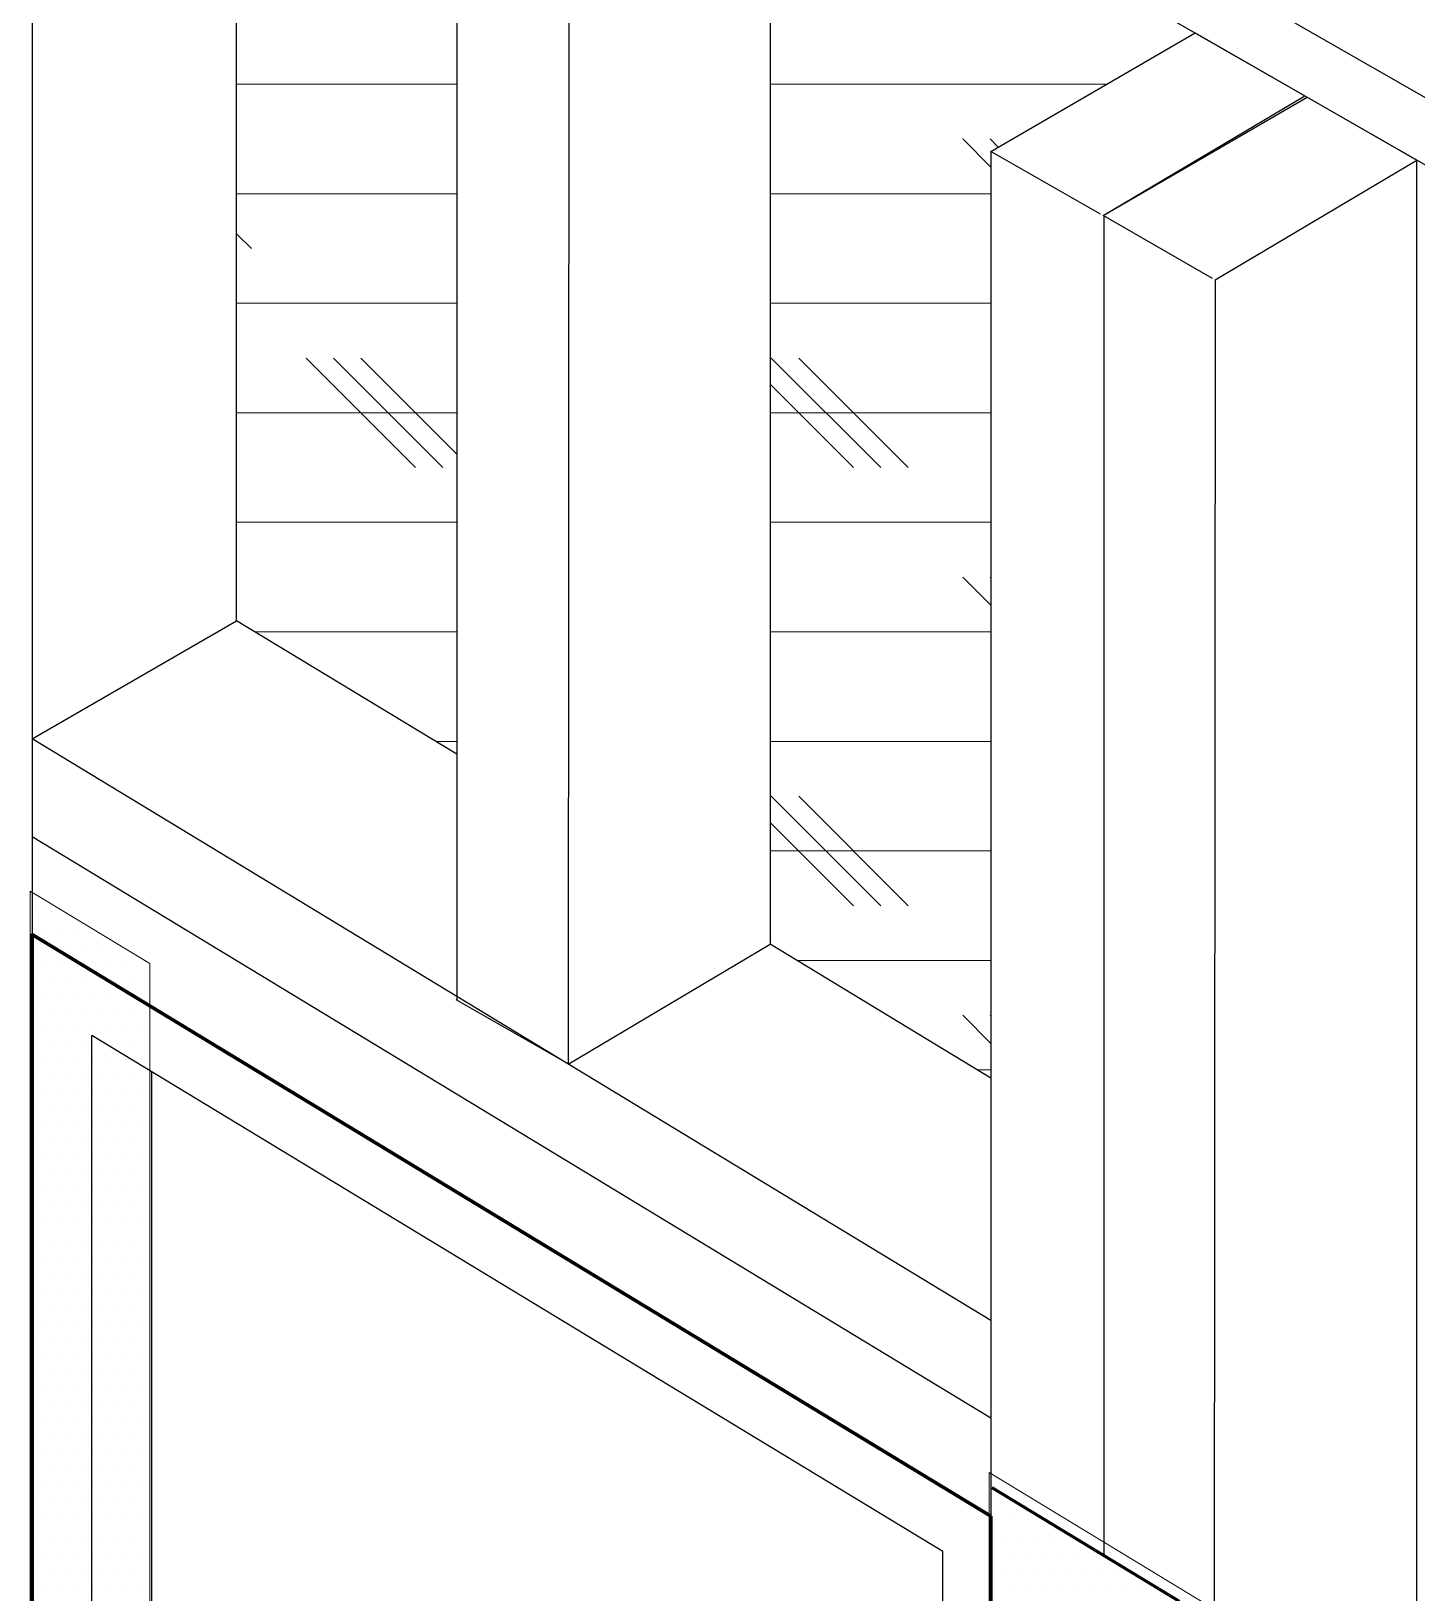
# Model space of a CAD drawing. Header units: inches. Extents: x -20.7 to 76.3, y -55.2 to 19.1.
# Drawn here: x 52.444 to 54.027, y -27.683 to -25.9 of the extents above; entities that cross this region are included whole.
import ezdxf

# ---------------------------------------------------------------- set-up
doc = ezdxf.new("R2010")
doc.units = ezdxf.units.IN
doc.header["$MEASUREMENT"] = 0
doc.linetypes.add('AI-Linetype-44', pattern=[0.375113, 0.250075, -0.125038])
doc.linetypes.add('AI-Linetype-48', pattern=[0.375113, 0.250075, -0.125038])
for name, color, linetype, lineweight in [('.ATI-HATCH', 7, 'Continuous', 0), ('G-ANNO-TTLB', 7, 'Continuous', 0), ('TYVEK', 7, 'Continuous', 0)]:
    doc.layers.add(name, color=color, linetype=linetype, lineweight=lineweight)

# ---------------------------------------------------------------- blocks, each defined once
blk = doc.blocks.new('Block_669')
at = {"layer": '.ATI-HATCH'}
for points in [[(52.9305, -26.7253), (52.9305, -26.7253), (52.9305, -25.687), (52.9305, -25.687), (52.9305, -25.687), (53.1638, -25.552), (53.1638, -25.552), (53.1638, -25.552), (52.6789, -25.2739), (52.6789, -25.2739), (52.6789, -25.2739), (52.6789, -26.5728), (52.6789, -26.5728), (52.6789, -26.5728), (52.9305, -26.7253), (52.9305, -26.7253)], [(53.2889, -25.6238), (53.2889, -25.6238), (53.2883, -26.9421), (53.2883, -26.9421), (53.2883, -26.9421), (53.5406, -27.095), (53.5406, -27.095), (53.5406, -27.095), (53.5406, -26.037), (53.5406, -26.037), (53.5406, -26.037), (53.7739, -25.9019), (53.7739, -25.9019), (53.7739, -25.9019), (53.2889, -25.6238), (53.2889, -25.6238)]]:
    blk.add_open_spline(points, degree=3, knots=[0, 0, 0, 0, 1, 1, 1, 2, 2, 2, 3, 3, 3, 4, 4, 4, 5, 5, 5, 5], dxfattribs=at)
at = {"layer": '.ATI-HATCH', "color": 8, "lineweight": 0, "true_color": 0x808080}
for points in [[(52.6789, -25.9604), (52.6789, -25.9604), (52.9305, -25.9604), (52.9305, -25.9604)], [(53.2888, -25.9604), (53.2888, -25.9604), (53.673, -25.9604), (53.673, -25.9604)], [(53.5406, -26.055), (53.5406, -26.055), (53.5085, -26.0229), (53.5085, -26.0229)], [(53.549, -26.0321), (53.549, -26.0321), (53.5398, -26.0229), (53.5398, -26.0229)], [(52.6789, -26.0854), (52.6789, -26.0854), (52.9305, -26.0854), (52.9305, -26.0854)], [(53.2887, -26.0854), (53.2887, -26.0854), (53.5406, -26.0854), (53.5406, -26.0854)], [(52.6958, -26.1479), (52.6958, -26.1479), (52.6789, -26.131), (52.6789, -26.131)], [(52.6789, -26.2105), (52.6789, -26.2105), (52.9305, -26.2105), (52.9305, -26.2105)], [(53.2887, -26.2105), (53.2887, -26.2105), (53.5406, -26.2105), (53.5406, -26.2105)], [(52.8833, -26.398), (52.8833, -26.398), (52.7583, -26.273), (52.7583, -26.273)], [(52.9146, -26.398), (52.9146, -26.398), (52.7896, -26.273), (52.7896, -26.273)], [(52.9305, -26.3827), (52.9305, -26.3827), (52.8208, -26.273), (52.8208, -26.273)], [(53.4147, -26.398), (53.4147, -26.398), (53.2897, -26.273), (53.2897, -26.273)], [(53.446, -26.398), (53.446, -26.398), (53.321, -26.273), (53.321, -26.273)], [(53.3835, -26.398), (53.3835, -26.398), (53.2886, -26.3031), (53.2886, -26.3031)], [(52.6789, -26.3355), (52.6789, -26.3355), (52.9305, -26.3355), (52.9305, -26.3355)], [(53.2886, -26.3355), (53.2886, -26.3355), (53.5406, -26.3355), (53.5406, -26.3355)], [(52.6789, -26.4605), (52.6789, -26.4605), (52.9305, -26.4605), (52.9305, -26.4605)], [(53.2885, -26.4605), (53.2885, -26.4605), (53.5406, -26.4605), (53.5406, -26.4605)], [(53.5406, -26.5552), (53.5406, -26.5552), (53.5085, -26.5231), (53.5085, -26.5231)], [(53.5406, -26.5239), (53.5406, -26.5239), (53.5398, -26.5231), (53.5398, -26.5231)], [(52.7, -26.5856), (52.7, -26.5856), (52.9305, -26.5856), (52.9305, -26.5856)], [(53.2885, -26.5856), (53.2885, -26.5856), (53.5406, -26.5856), (53.5406, -26.5856)], [(52.9063, -26.7106), (52.9063, -26.7106), (52.9305, -26.7106), (52.9305, -26.7106)], [(53.2884, -26.7106), (53.2884, -26.7106), (53.5406, -26.7106), (53.5406, -26.7106)], [(53.4147, -26.8982), (53.4147, -26.8982), (53.2897, -26.7731), (53.2897, -26.7731)], [(53.446, -26.8982), (53.446, -26.8982), (53.321, -26.7731), (53.321, -26.7731)], [(53.3835, -26.8982), (53.3835, -26.8982), (53.2884, -26.803), (53.2884, -26.803)], [(53.2883, -26.8356), (53.2883, -26.8356), (53.5406, -26.8356), (53.5406, -26.8356)], [(53.3189, -26.9607), (53.3189, -26.9607), (53.5406, -26.9607), (53.5406, -26.9607)], [(53.5406, -27.0553), (53.5406, -27.0553), (53.5085, -27.0232), (53.5085, -27.0232)], [(53.5406, -27.024), (53.5406, -27.024), (53.5398, -27.0232), (53.5398, -27.0232)], [(53.5253, -27.0857), (53.5253, -27.0857), (53.5406, -27.0857), (53.5406, -27.0857)]]:
    blk.add_open_spline(points, degree=3, dxfattribs=at)
blk = doc.blocks.new('Block_670')
at = {"layer": '.ATI-HATCH'}
for points in [[(52.4432, -29.1889), (52.4432, -29.1889), (52.5797, -29.1109), (52.5797, -29.1109), (52.5797, -29.1109), (52.5797, -26.9643), (52.5797, -26.9643), (52.5797, -26.9643), (52.4432, -26.8816), (52.4432, -26.8816), (52.4432, -26.8816), (52.4432, -29.1889), (52.4432, -29.1889)], [(53.5384, -29.8526), (53.5384, -29.8526), (53.7858, -30.0026), (53.7858, -30.0026), (53.7858, -30.0026), (53.7858, -27.6953), (53.7858, -27.6953), (53.7858, -27.6953), (53.5384, -27.5453), (53.5384, -27.5453), (53.5384, -27.5453), (53.5384, -29.8526), (53.5384, -29.8526)]]:
    blk.add_open_spline(points, degree=3, knots=[0, 0, 0, 0, 1, 1, 1, 2, 2, 2, 3, 3, 3, 4, 4, 4, 4], dxfattribs=at)
at = {"layer": '.ATI-HATCH', "color": 8, "lineweight": 0, "true_color": 0x808080}
for points in [[(52.4488, -26.9051), (52.4488, -26.9051), (52.4488, -26.9051), (52.4488, -26.9051)], [(52.4675, -26.9051), (52.4675, -26.9051), (52.4675, -26.9051), (52.4675, -26.9051)], [(52.4582, -26.9239), (52.4582, -26.9239), (52.4582, -26.9239), (52.4582, -26.9239)], [(52.4769, -26.9239), (52.4769, -26.9239), (52.4769, -26.9239), (52.4769, -26.9239)], [(52.4957, -26.9239), (52.4957, -26.9239), (52.4957, -26.9239), (52.4957, -26.9239)], [(52.4488, -26.9426), (52.4488, -26.9426), (52.4488, -26.9426), (52.4488, -26.9426)], [(52.4675, -26.9426), (52.4675, -26.9426), (52.4675, -26.9426), (52.4675, -26.9426)], [(52.4863, -26.9426), (52.4863, -26.9426), (52.4863, -26.9426), (52.4863, -26.9426)], [(52.5051, -26.9426), (52.5051, -26.9426), (52.5051, -26.9426), (52.5051, -26.9426)], [(52.5238, -26.9426), (52.5238, -26.9426), (52.5238, -26.9426), (52.5238, -26.9426)], [(52.5426, -26.9426), (52.5426, -26.9426), (52.5426, -26.9426), (52.5426, -26.9426)], [(52.4582, -26.9614), (52.4582, -26.9614), (52.4582, -26.9614), (52.4582, -26.9614)], [(52.4769, -26.9614), (52.4769, -26.9614), (52.4769, -26.9614), (52.4769, -26.9614)], [(52.4957, -26.9614), (52.4957, -26.9614), (52.4957, -26.9614), (52.4957, -26.9614)], [(52.5144, -26.9614), (52.5144, -26.9614), (52.5144, -26.9614), (52.5144, -26.9614)], [(52.5332, -26.9614), (52.5332, -26.9614), (52.5332, -26.9614), (52.5332, -26.9614)], [(52.5519, -26.9614), (52.5519, -26.9614), (52.5519, -26.9614), (52.5519, -26.9614)], [(52.5707, -26.9614), (52.5707, -26.9614), (52.5707, -26.9614), (52.5707, -26.9614)], [(52.4488, -26.9801), (52.4488, -26.9801), (52.4488, -26.9801), (52.4488, -26.9801)], [(52.4675, -26.9801), (52.4675, -26.9801), (52.4675, -26.9801), (52.4675, -26.9801)], [(52.4863, -26.9801), (52.4863, -26.9801), (52.4863, -26.9801), (52.4863, -26.9801)], [(52.5051, -26.9801), (52.5051, -26.9801), (52.5051, -26.9801), (52.5051, -26.9801)], [(52.5238, -26.9801), (52.5238, -26.9801), (52.5238, -26.9801), (52.5238, -26.9801)], [(52.5426, -26.9801), (52.5426, -26.9801), (52.5426, -26.9801), (52.5426, -26.9801)], [(52.5613, -26.9801), (52.5613, -26.9801), (52.5613, -26.9801), (52.5613, -26.9801)], [(52.4582, -26.9989), (52.4582, -26.9989), (52.4582, -26.9989), (52.4582, -26.9989)], [(52.4769, -26.9989), (52.4769, -26.9989), (52.4769, -26.9989), (52.4769, -26.9989)], [(52.4957, -26.9989), (52.4957, -26.9989), (52.4957, -26.9989), (52.4957, -26.9989)], [(52.5144, -26.9989), (52.5144, -26.9989), (52.5144, -26.9989), (52.5144, -26.9989)], [(52.5332, -26.9989), (52.5332, -26.9989), (52.5332, -26.9989), (52.5332, -26.9989)], [(52.5519, -26.9989), (52.5519, -26.9989), (52.5519, -26.9989), (52.5519, -26.9989)], [(52.5707, -26.9989), (52.5707, -26.9989), (52.5707, -26.9989), (52.5707, -26.9989)], [(52.4488, -27.0176), (52.4488, -27.0176), (52.4488, -27.0176), (52.4488, -27.0176)], [(52.4675, -27.0176), (52.4675, -27.0176), (52.4675, -27.0176), (52.4675, -27.0176)], [(52.4863, -27.0176), (52.4863, -27.0176), (52.4863, -27.0176), (52.4863, -27.0176)], [(52.5051, -27.0176), (52.5051, -27.0176), (52.5051, -27.0176), (52.5051, -27.0176)], [(52.5238, -27.0176), (52.5238, -27.0176), (52.5238, -27.0176), (52.5238, -27.0176)], [(52.5426, -27.0176), (52.5426, -27.0176), (52.5426, -27.0176), (52.5426, -27.0176)], [(52.5613, -27.0176), (52.5613, -27.0176), (52.5613, -27.0176), (52.5613, -27.0176)], [(52.4582, -27.0364), (52.4582, -27.0364), (52.4582, -27.0364), (52.4582, -27.0364)], [(52.4769, -27.0364), (52.4769, -27.0364), (52.4769, -27.0364), (52.4769, -27.0364)], [(52.4957, -27.0364), (52.4957, -27.0364), (52.4957, -27.0364), (52.4957, -27.0364)], [(52.5144, -27.0364), (52.5144, -27.0364), (52.5144, -27.0364), (52.5144, -27.0364)], [(52.5332, -27.0364), (52.5332, -27.0364), (52.5332, -27.0364), (52.5332, -27.0364)], [(52.5519, -27.0364), (52.5519, -27.0364), (52.5519, -27.0364), (52.5519, -27.0364)], [(52.5707, -27.0364), (52.5707, -27.0364), (52.5707, -27.0364), (52.5707, -27.0364)], [(52.4488, -27.0551), (52.4488, -27.0551), (52.4488, -27.0551), (52.4488, -27.0551)], [(52.4675, -27.0551), (52.4675, -27.0551), (52.4675, -27.0551), (52.4675, -27.0551)], [(52.4863, -27.0551), (52.4863, -27.0551), (52.4863, -27.0551), (52.4863, -27.0551)], [(52.5051, -27.0551), (52.5051, -27.0551), (52.5051, -27.0551), (52.5051, -27.0551)], [(52.5238, -27.0551), (52.5238, -27.0551), (52.5238, -27.0551), (52.5238, -27.0551)], [(52.5426, -27.0551), (52.5426, -27.0551), (52.5426, -27.0551), (52.5426, -27.0551)], [(52.5613, -27.0551), (52.5613, -27.0551), (52.5613, -27.0551), (52.5613, -27.0551)], [(52.4582, -27.0739), (52.4582, -27.0739), (52.4582, -27.0739), (52.4582, -27.0739)], [(52.4769, -27.0739), (52.4769, -27.0739), (52.4769, -27.0739), (52.4769, -27.0739)], [(52.4957, -27.0739), (52.4957, -27.0739), (52.4957, -27.0739), (52.4957, -27.0739)], [(52.5144, -27.0739), (52.5144, -27.0739), (52.5144, -27.0739), (52.5144, -27.0739)], [(52.5332, -27.0739), (52.5332, -27.0739), (52.5332, -27.0739), (52.5332, -27.0739)], [(52.5519, -27.0739), (52.5519, -27.0739), (52.5519, -27.0739), (52.5519, -27.0739)], [(52.5707, -27.0739), (52.5707, -27.0739), (52.5707, -27.0739), (52.5707, -27.0739)], [(52.4488, -27.0927), (52.4488, -27.0927), (52.4488, -27.0927), (52.4488, -27.0927)], [(52.4675, -27.0927), (52.4675, -27.0927), (52.4675, -27.0927), (52.4675, -27.0927)], [(52.4863, -27.0927), (52.4863, -27.0927), (52.4863, -27.0927), (52.4863, -27.0927)], [(52.5051, -27.0927), (52.5051, -27.0927), (52.5051, -27.0927), (52.5051, -27.0927)], [(52.5238, -27.0927), (52.5238, -27.0927), (52.5238, -27.0927), (52.5238, -27.0927)], [(52.5426, -27.0927), (52.5426, -27.0927), (52.5426, -27.0927), (52.5426, -27.0927)], [(52.5613, -27.0927), (52.5613, -27.0927), (52.5613, -27.0927), (52.5613, -27.0927)], [(52.4582, -27.1114), (52.4582, -27.1114), (52.4582, -27.1114), (52.4582, -27.1114)], [(52.4769, -27.1114), (52.4769, -27.1114), (52.4769, -27.1114), (52.4769, -27.1114)], [(52.4957, -27.1114), (52.4957, -27.1114), (52.4957, -27.1114), (52.4957, -27.1114)], [(52.5144, -27.1114), (52.5144, -27.1114), (52.5144, -27.1114), (52.5144, -27.1114)], [(52.5332, -27.1114), (52.5332, -27.1114), (52.5332, -27.1114), (52.5332, -27.1114)], [(52.5519, -27.1114), (52.5519, -27.1114), (52.5519, -27.1114), (52.5519, -27.1114)], [(52.5707, -27.1114), (52.5707, -27.1114), (52.5707, -27.1114), (52.5707, -27.1114)], [(52.4488, -27.1302), (52.4488, -27.1302), (52.4488, -27.1302), (52.4488, -27.1302)], [(52.4675, -27.1302), (52.4675, -27.1302), (52.4675, -27.1302), (52.4675, -27.1302)], [(52.4863, -27.1302), (52.4863, -27.1302), (52.4863, -27.1302), (52.4863, -27.1302)], [(52.5051, -27.1302), (52.5051, -27.1302), (52.5051, -27.1302), (52.5051, -27.1302)], [(52.5238, -27.1302), (52.5238, -27.1302), (52.5238, -27.1302), (52.5238, -27.1302)], [(52.5426, -27.1302), (52.5426, -27.1302), (52.5426, -27.1302), (52.5426, -27.1302)], [(52.5613, -27.1302), (52.5613, -27.1302), (52.5613, -27.1302), (52.5613, -27.1302)], [(52.4582, -27.1489), (52.4582, -27.1489), (52.4582, -27.1489), (52.4582, -27.1489)], [(52.4769, -27.1489), (52.4769, -27.1489), (52.4769, -27.1489), (52.4769, -27.1489)], [(52.4957, -27.1489), (52.4957, -27.1489), (52.4957, -27.1489), (52.4957, -27.1489)], [(52.5144, -27.1489), (52.5144, -27.1489), (52.5144, -27.1489), (52.5144, -27.1489)], [(52.5332, -27.1489), (52.5332, -27.1489), (52.5332, -27.1489), (52.5332, -27.1489)], [(52.5519, -27.1489), (52.5519, -27.1489), (52.5519, -27.1489), (52.5519, -27.1489)], [(52.5707, -27.1489), (52.5707, -27.1489), (52.5707, -27.1489), (52.5707, -27.1489)], [(52.4488, -27.1677), (52.4488, -27.1677), (52.4488, -27.1677), (52.4488, -27.1677)], [(52.4675, -27.1677), (52.4675, -27.1677), (52.4675, -27.1677), (52.4675, -27.1677)], [(52.4863, -27.1677), (52.4863, -27.1677), (52.4863, -27.1677), (52.4863, -27.1677)], [(52.5051, -27.1677), (52.5051, -27.1677), (52.5051, -27.1677), (52.5051, -27.1677)], [(52.5238, -27.1677), (52.5238, -27.1677), (52.5238, -27.1677), (52.5238, -27.1677)], [(52.5426, -27.1677), (52.5426, -27.1677), (52.5426, -27.1677), (52.5426, -27.1677)], [(52.5613, -27.1677), (52.5613, -27.1677), (52.5613, -27.1677), (52.5613, -27.1677)], [(52.4582, -27.1864), (52.4582, -27.1864), (52.4582, -27.1864), (52.4582, -27.1864)], [(52.4769, -27.1864), (52.4769, -27.1864), (52.4769, -27.1864), (52.4769, -27.1864)], [(52.4957, -27.1864), (52.4957, -27.1864), (52.4957, -27.1864), (52.4957, -27.1864)], [(52.5144, -27.1864), (52.5144, -27.1864), (52.5144, -27.1864), (52.5144, -27.1864)], [(52.5332, -27.1864), (52.5332, -27.1864), (52.5332, -27.1864), (52.5332, -27.1864)], [(52.5519, -27.1864), (52.5519, -27.1864), (52.5519, -27.1864), (52.5519, -27.1864)], [(52.5707, -27.1864), (52.5707, -27.1864), (52.5707, -27.1864), (52.5707, -27.1864)], [(52.4488, -27.2052), (52.4488, -27.2052), (52.4488, -27.2052), (52.4488, -27.2052)], [(52.4675, -27.2052), (52.4675, -27.2052), (52.4675, -27.2052), (52.4675, -27.2052)], [(52.4863, -27.2052), (52.4863, -27.2052), (52.4863, -27.2052), (52.4863, -27.2052)], [(52.5051, -27.2052), (52.5051, -27.2052), (52.5051, -27.2052), (52.5051, -27.2052)], [(52.5238, -27.2052), (52.5238, -27.2052), (52.5238, -27.2052), (52.5238, -27.2052)], [(52.5426, -27.2052), (52.5426, -27.2052), (52.5426, -27.2052), (52.5426, -27.2052)], [(52.5613, -27.2052), (52.5613, -27.2052), (52.5613, -27.2052), (52.5613, -27.2052)], [(52.4582, -27.2239), (52.4582, -27.2239), (52.4582, -27.2239), (52.4582, -27.2239)], [(52.4769, -27.2239), (52.4769, -27.2239), (52.4769, -27.2239), (52.4769, -27.2239)], [(52.4957, -27.2239), (52.4957, -27.2239), (52.4957, -27.2239), (52.4957, -27.2239)], [(52.5144, -27.2239), (52.5144, -27.2239), (52.5144, -27.2239), (52.5144, -27.2239)], [(52.5332, -27.2239), (52.5332, -27.2239), (52.5332, -27.2239), (52.5332, -27.2239)], [(52.5519, -27.2239), (52.5519, -27.2239), (52.5519, -27.2239), (52.5519, -27.2239)], [(52.5707, -27.2239), (52.5707, -27.2239), (52.5707, -27.2239), (52.5707, -27.2239)], [(52.4488, -27.2427), (52.4488, -27.2427), (52.4488, -27.2427), (52.4488, -27.2427)], [(52.4675, -27.2427), (52.4675, -27.2427), (52.4675, -27.2427), (52.4675, -27.2427)], [(52.4863, -27.2427), (52.4863, -27.2427), (52.4863, -27.2427), (52.4863, -27.2427)], [(52.5051, -27.2427), (52.5051, -27.2427), (52.5051, -27.2427), (52.5051, -27.2427)], [(52.5238, -27.2427), (52.5238, -27.2427), (52.5238, -27.2427), (52.5238, -27.2427)], [(52.5426, -27.2427), (52.5426, -27.2427), (52.5426, -27.2427), (52.5426, -27.2427)], [(52.5613, -27.2427), (52.5613, -27.2427), (52.5613, -27.2427), (52.5613, -27.2427)], [(52.4582, -27.2615), (52.4582, -27.2615), (52.4582, -27.2615), (52.4582, -27.2615)], [(52.4769, -27.2615), (52.4769, -27.2615), (52.4769, -27.2615), (52.4769, -27.2615)], [(52.4957, -27.2615), (52.4957, -27.2615), (52.4957, -27.2615), (52.4957, -27.2615)], [(52.5144, -27.2615), (52.5144, -27.2615), (52.5144, -27.2615), (52.5144, -27.2615)], [(52.5332, -27.2615), (52.5332, -27.2615), (52.5332, -27.2615), (52.5332, -27.2615)], [(52.5519, -27.2615), (52.5519, -27.2615), (52.5519, -27.2615), (52.5519, -27.2615)], [(52.5707, -27.2615), (52.5707, -27.2615), (52.5707, -27.2615), (52.5707, -27.2615)], [(52.4488, -27.2802), (52.4488, -27.2802), (52.4488, -27.2802), (52.4488, -27.2802)], [(52.4675, -27.2802), (52.4675, -27.2802), (52.4675, -27.2802), (52.4675, -27.2802)], [(52.4863, -27.2802), (52.4863, -27.2802), (52.4863, -27.2802), (52.4863, -27.2802)], [(52.5051, -27.2802), (52.5051, -27.2802), (52.5051, -27.2802), (52.5051, -27.2802)], [(52.5238, -27.2802), (52.5238, -27.2802), (52.5238, -27.2802), (52.5238, -27.2802)], [(52.5426, -27.2802), (52.5426, -27.2802), (52.5426, -27.2802), (52.5426, -27.2802)], [(52.5613, -27.2802), (52.5613, -27.2802), (52.5613, -27.2802), (52.5613, -27.2802)], [(52.4582, -27.299), (52.4582, -27.299), (52.4582, -27.299), (52.4582, -27.299)], [(52.4769, -27.299), (52.4769, -27.299), (52.4769, -27.299), (52.4769, -27.299)], [(52.4957, -27.299), (52.4957, -27.299), (52.4957, -27.299), (52.4957, -27.299)], [(52.5144, -27.299), (52.5144, -27.299), (52.5144, -27.299), (52.5144, -27.299)], [(52.5332, -27.299), (52.5332, -27.299), (52.5332, -27.299), (52.5332, -27.299)], [(52.5519, -27.299), (52.5519, -27.299), (52.5519, -27.299), (52.5519, -27.299)], [(52.5707, -27.299), (52.5707, -27.299), (52.5707, -27.299), (52.5707, -27.299)], [(52.4488, -27.3177), (52.4488, -27.3177), (52.4488, -27.3177), (52.4488, -27.3177)], [(52.4675, -27.3177), (52.4675, -27.3177), (52.4675, -27.3177), (52.4675, -27.3177)], [(52.4863, -27.3177), (52.4863, -27.3177), (52.4863, -27.3177), (52.4863, -27.3177)], [(52.5051, -27.3177), (52.5051, -27.3177), (52.5051, -27.3177), (52.5051, -27.3177)], [(52.5238, -27.3177), (52.5238, -27.3177), (52.5238, -27.3177), (52.5238, -27.3177)], [(52.5426, -27.3177), (52.5426, -27.3177), (52.5426, -27.3177), (52.5426, -27.3177)], [(52.5613, -27.3177), (52.5613, -27.3177), (52.5613, -27.3177), (52.5613, -27.3177)], [(52.4582, -27.3365), (52.4582, -27.3365), (52.4582, -27.3365), (52.4582, -27.3365)], [(52.4769, -27.3365), (52.4769, -27.3365), (52.4769, -27.3365), (52.4769, -27.3365)], [(52.4957, -27.3365), (52.4957, -27.3365), (52.4957, -27.3365), (52.4957, -27.3365)], [(52.5144, -27.3365), (52.5144, -27.3365), (52.5144, -27.3365), (52.5144, -27.3365)], [(52.5332, -27.3365), (52.5332, -27.3365), (52.5332, -27.3365), (52.5332, -27.3365)], [(52.5519, -27.3365), (52.5519, -27.3365), (52.5519, -27.3365), (52.5519, -27.3365)], [(52.5707, -27.3365), (52.5707, -27.3365), (52.5707, -27.3365), (52.5707, -27.3365)], [(52.4488, -27.3552), (52.4488, -27.3552), (52.4488, -27.3552), (52.4488, -27.3552)], [(52.4675, -27.3552), (52.4675, -27.3552), (52.4675, -27.3552), (52.4675, -27.3552)], [(52.4863, -27.3552), (52.4863, -27.3552), (52.4863, -27.3552), (52.4863, -27.3552)], [(52.5051, -27.3552), (52.5051, -27.3552), (52.5051, -27.3552), (52.5051, -27.3552)], [(52.5238, -27.3552), (52.5238, -27.3552), (52.5238, -27.3552), (52.5238, -27.3552)], [(52.5426, -27.3552), (52.5426, -27.3552), (52.5426, -27.3552), (52.5426, -27.3552)], [(52.5613, -27.3552), (52.5613, -27.3552), (52.5613, -27.3552), (52.5613, -27.3552)], [(52.4582, -27.374), (52.4582, -27.374), (52.4582, -27.374), (52.4582, -27.374)], [(52.4769, -27.374), (52.4769, -27.374), (52.4769, -27.374), (52.4769, -27.374)], [(52.4957, -27.374), (52.4957, -27.374), (52.4957, -27.374), (52.4957, -27.374)], [(52.5144, -27.374), (52.5144, -27.374), (52.5144, -27.374), (52.5144, -27.374)], [(52.5332, -27.374), (52.5332, -27.374), (52.5332, -27.374), (52.5332, -27.374)], [(52.5519, -27.374), (52.5519, -27.374), (52.5519, -27.374), (52.5519, -27.374)], [(52.5707, -27.374), (52.5707, -27.374), (52.5707, -27.374), (52.5707, -27.374)], [(52.4488, -27.3927), (52.4488, -27.3927), (52.4488, -27.3927), (52.4488, -27.3927)], [(52.4675, -27.3927), (52.4675, -27.3927), (52.4675, -27.3927), (52.4675, -27.3927)], [(52.4863, -27.3927), (52.4863, -27.3927), (52.4863, -27.3927), (52.4863, -27.3927)], [(52.5051, -27.3927), (52.5051, -27.3927), (52.5051, -27.3927), (52.5051, -27.3927)], [(52.5238, -27.3927), (52.5238, -27.3927), (52.5238, -27.3927), (52.5238, -27.3927)], [(52.5426, -27.3927), (52.5426, -27.3927), (52.5426, -27.3927), (52.5426, -27.3927)], [(52.5613, -27.3927), (52.5613, -27.3927), (52.5613, -27.3927), (52.5613, -27.3927)], [(52.4582, -27.4115), (52.4582, -27.4115), (52.4582, -27.4115), (52.4582, -27.4115)], [(52.4769, -27.4115), (52.4769, -27.4115), (52.4769, -27.4115), (52.4769, -27.4115)], [(52.4957, -27.4115), (52.4957, -27.4115), (52.4957, -27.4115), (52.4957, -27.4115)], [(52.5144, -27.4115), (52.5144, -27.4115), (52.5144, -27.4115), (52.5144, -27.4115)], [(52.5332, -27.4115), (52.5332, -27.4115), (52.5332, -27.4115), (52.5332, -27.4115)], [(52.5519, -27.4115), (52.5519, -27.4115), (52.5519, -27.4115), (52.5519, -27.4115)], [(52.5707, -27.4115), (52.5707, -27.4115), (52.5707, -27.4115), (52.5707, -27.4115)], [(52.4488, -27.4303), (52.4488, -27.4303), (52.4488, -27.4303), (52.4488, -27.4303)], [(52.4675, -27.4303), (52.4675, -27.4303), (52.4675, -27.4303), (52.4675, -27.4303)], [(52.4863, -27.4303), (52.4863, -27.4303), (52.4863, -27.4303), (52.4863, -27.4303)], [(52.5051, -27.4303), (52.5051, -27.4303), (52.5051, -27.4303), (52.5051, -27.4303)], [(52.5238, -27.4303), (52.5238, -27.4303), (52.5238, -27.4303), (52.5238, -27.4303)], [(52.5426, -27.4303), (52.5426, -27.4303), (52.5426, -27.4303), (52.5426, -27.4303)], [(52.5613, -27.4303), (52.5613, -27.4303), (52.5613, -27.4303), (52.5613, -27.4303)], [(52.4582, -27.449), (52.4582, -27.449), (52.4582, -27.449), (52.4582, -27.449)], [(52.4769, -27.449), (52.4769, -27.449), (52.4769, -27.449), (52.4769, -27.449)], [(52.4957, -27.449), (52.4957, -27.449), (52.4957, -27.449), (52.4957, -27.449)], [(52.5144, -27.449), (52.5144, -27.449), (52.5144, -27.449), (52.5144, -27.449)], [(52.5332, -27.449), (52.5332, -27.449), (52.5332, -27.449), (52.5332, -27.449)], [(52.5519, -27.449), (52.5519, -27.449), (52.5519, -27.449), (52.5519, -27.449)], [(52.5707, -27.449), (52.5707, -27.449), (52.5707, -27.449), (52.5707, -27.449)], [(52.4488, -27.4678), (52.4488, -27.4678), (52.4488, -27.4678), (52.4488, -27.4678)], [(52.4675, -27.4678), (52.4675, -27.4678), (52.4675, -27.4678), (52.4675, -27.4678)], [(52.4863, -27.4678), (52.4863, -27.4678), (52.4863, -27.4678), (52.4863, -27.4678)], [(52.5051, -27.4678), (52.5051, -27.4678), (52.5051, -27.4678), (52.5051, -27.4678)], [(52.5238, -27.4678), (52.5238, -27.4678), (52.5238, -27.4678), (52.5238, -27.4678)], [(52.5426, -27.4678), (52.5426, -27.4678), (52.5426, -27.4678), (52.5426, -27.4678)], [(52.5613, -27.4678), (52.5613, -27.4678), (52.5613, -27.4678), (52.5613, -27.4678)], [(52.4582, -27.4865), (52.4582, -27.4865), (52.4582, -27.4865), (52.4582, -27.4865)], [(52.4769, -27.4865), (52.4769, -27.4865), (52.4769, -27.4865), (52.4769, -27.4865)], [(52.4957, -27.4865), (52.4957, -27.4865), (52.4957, -27.4865), (52.4957, -27.4865)], [(52.5144, -27.4865), (52.5144, -27.4865), (52.5144, -27.4865), (52.5144, -27.4865)], [(52.5332, -27.4865), (52.5332, -27.4865), (52.5332, -27.4865), (52.5332, -27.4865)], [(52.5519, -27.4865), (52.5519, -27.4865), (52.5519, -27.4865), (52.5519, -27.4865)], [(52.5707, -27.4865), (52.5707, -27.4865), (52.5707, -27.4865), (52.5707, -27.4865)], [(52.4488, -27.5053), (52.4488, -27.5053), (52.4488, -27.5053), (52.4488, -27.5053)], [(52.4675, -27.5053), (52.4675, -27.5053), (52.4675, -27.5053), (52.4675, -27.5053)], [(52.4863, -27.5053), (52.4863, -27.5053), (52.4863, -27.5053), (52.4863, -27.5053)], [(52.5051, -27.5053), (52.5051, -27.5053), (52.5051, -27.5053), (52.5051, -27.5053)], [(52.5238, -27.5053), (52.5238, -27.5053), (52.5238, -27.5053), (52.5238, -27.5053)], [(52.5426, -27.5053), (52.5426, -27.5053), (52.5426, -27.5053), (52.5426, -27.5053)], [(52.5613, -27.5053), (52.5613, -27.5053), (52.5613, -27.5053), (52.5613, -27.5053)], [(52.4582, -27.524), (52.4582, -27.524), (52.4582, -27.524), (52.4582, -27.524)], [(52.4769, -27.524), (52.4769, -27.524), (52.4769, -27.524), (52.4769, -27.524)], [(52.4957, -27.524), (52.4957, -27.524), (52.4957, -27.524), (52.4957, -27.524)], [(52.5144, -27.524), (52.5144, -27.524), (52.5144, -27.524), (52.5144, -27.524)], [(52.5332, -27.524), (52.5332, -27.524), (52.5332, -27.524), (52.5332, -27.524)], [(52.5519, -27.524), (52.5519, -27.524), (52.5519, -27.524), (52.5519, -27.524)], [(52.5707, -27.524), (52.5707, -27.524), (52.5707, -27.524), (52.5707, -27.524)], [(52.4488, -27.5428), (52.4488, -27.5428), (52.4488, -27.5428), (52.4488, -27.5428)], [(52.4675, -27.5428), (52.4675, -27.5428), (52.4675, -27.5428), (52.4675, -27.5428)], [(52.4863, -27.5428), (52.4863, -27.5428), (52.4863, -27.5428), (52.4863, -27.5428)], [(52.5051, -27.5428), (52.5051, -27.5428), (52.5051, -27.5428), (52.5051, -27.5428)], [(52.5238, -27.5428), (52.5238, -27.5428), (52.5238, -27.5428), (52.5238, -27.5428)], [(52.5426, -27.5428), (52.5426, -27.5428), (52.5426, -27.5428), (52.5426, -27.5428)], [(52.5613, -27.5428), (52.5613, -27.5428), (52.5613, -27.5428), (52.5613, -27.5428)], [(52.4582, -27.5616), (52.4582, -27.5616), (52.4582, -27.5616), (52.4582, -27.5616)], [(52.4769, -27.5616), (52.4769, -27.5616), (52.4769, -27.5616), (52.4769, -27.5616)], [(52.4957, -27.5616), (52.4957, -27.5616), (52.4957, -27.5616), (52.4957, -27.5616)], [(52.5144, -27.5616), (52.5144, -27.5616), (52.5144, -27.5616), (52.5144, -27.5616)], [(52.5332, -27.5616), (52.5332, -27.5616), (52.5332, -27.5616), (52.5332, -27.5616)], [(52.5519, -27.5616), (52.5519, -27.5616), (52.5519, -27.5616), (52.5519, -27.5616)], [(52.5707, -27.5616), (52.5707, -27.5616), (52.5707, -27.5616), (52.5707, -27.5616)], [(53.546, -27.5616), (53.546, -27.5616), (53.546, -27.5616), (53.546, -27.5616)], [(53.5648, -27.5616), (53.5648, -27.5616), (53.5648, -27.5616), (53.5648, -27.5616)], [(52.4488, -27.5803), (52.4488, -27.5803), (52.4488, -27.5803), (52.4488, -27.5803)], [(52.4675, -27.5803), (52.4675, -27.5803), (52.4675, -27.5803), (52.4675, -27.5803)], [(52.4863, -27.5803), (52.4863, -27.5803), (52.4863, -27.5803), (52.4863, -27.5803)], [(52.5051, -27.5803), (52.5051, -27.5803), (52.5051, -27.5803), (52.5051, -27.5803)], [(52.5238, -27.5803), (52.5238, -27.5803), (52.5238, -27.5803), (52.5238, -27.5803)], [(52.5426, -27.5803), (52.5426, -27.5803), (52.5426, -27.5803), (52.5426, -27.5803)], [(52.5613, -27.5803), (52.5613, -27.5803), (52.5613, -27.5803), (52.5613, -27.5803)], [(53.5554, -27.5803), (53.5554, -27.5803), (53.5554, -27.5803), (53.5554, -27.5803)], [(53.5741, -27.5803), (53.5741, -27.5803), (53.5741, -27.5803), (53.5741, -27.5803)], [(53.5929, -27.5803), (53.5929, -27.5803), (53.5929, -27.5803), (53.5929, -27.5803)], [(52.4582, -27.5991), (52.4582, -27.5991), (52.4582, -27.5991), (52.4582, -27.5991)], [(52.4769, -27.5991), (52.4769, -27.5991), (52.4769, -27.5991), (52.4769, -27.5991)], [(52.4957, -27.5991), (52.4957, -27.5991), (52.4957, -27.5991), (52.4957, -27.5991)], [(52.5144, -27.5991), (52.5144, -27.5991), (52.5144, -27.5991), (52.5144, -27.5991)], [(52.5332, -27.5991), (52.5332, -27.5991), (52.5332, -27.5991), (52.5332, -27.5991)], [(52.5519, -27.5991), (52.5519, -27.5991), (52.5519, -27.5991), (52.5519, -27.5991)], [(52.5707, -27.5991), (52.5707, -27.5991), (52.5707, -27.5991), (52.5707, -27.5991)], [(53.546, -27.5991), (53.546, -27.5991), (53.546, -27.5991), (53.546, -27.5991)], [(53.5648, -27.5991), (53.5648, -27.5991), (53.5648, -27.5991), (53.5648, -27.5991)], [(53.5835, -27.5991), (53.5835, -27.5991), (53.5835, -27.5991), (53.5835, -27.5991)], [(53.6023, -27.5991), (53.6023, -27.5991), (53.6023, -27.5991), (53.6023, -27.5991)], [(53.621, -27.5991), (53.621, -27.5991), (53.621, -27.5991), (53.621, -27.5991)], [(52.4488, -27.6178), (52.4488, -27.6178), (52.4488, -27.6178), (52.4488, -27.6178)], [(52.4675, -27.6178), (52.4675, -27.6178), (52.4675, -27.6178), (52.4675, -27.6178)], [(52.4863, -27.6178), (52.4863, -27.6178), (52.4863, -27.6178), (52.4863, -27.6178)], [(52.5051, -27.6178), (52.5051, -27.6178), (52.5051, -27.6178), (52.5051, -27.6178)], [(52.5238, -27.6178), (52.5238, -27.6178), (52.5238, -27.6178), (52.5238, -27.6178)], [(52.5426, -27.6178), (52.5426, -27.6178), (52.5426, -27.6178), (52.5426, -27.6178)], [(52.5613, -27.6178), (52.5613, -27.6178), (52.5613, -27.6178), (52.5613, -27.6178)], [(53.5554, -27.6178), (53.5554, -27.6178), (53.5554, -27.6178), (53.5554, -27.6178)], [(53.5741, -27.6178), (53.5741, -27.6178), (53.5741, -27.6178), (53.5741, -27.6178)], [(53.5929, -27.6178), (53.5929, -27.6178), (53.5929, -27.6178), (53.5929, -27.6178)], [(53.6116, -27.6178), (53.6116, -27.6178), (53.6116, -27.6178), (53.6116, -27.6178)], [(53.6304, -27.6178), (53.6304, -27.6178), (53.6304, -27.6178), (53.6304, -27.6178)], [(53.6492, -27.6178), (53.6492, -27.6178), (53.6492, -27.6178), (53.6492, -27.6178)], [(52.4582, -27.6366), (52.4582, -27.6366), (52.4582, -27.6366), (52.4582, -27.6366)], [(52.4769, -27.6366), (52.4769, -27.6366), (52.4769, -27.6366), (52.4769, -27.6366)], [(52.4957, -27.6366), (52.4957, -27.6366), (52.4957, -27.6366), (52.4957, -27.6366)], [(52.5144, -27.6366), (52.5144, -27.6366), (52.5144, -27.6366), (52.5144, -27.6366)], [(52.5332, -27.6366), (52.5332, -27.6366), (52.5332, -27.6366), (52.5332, -27.6366)], [(52.5519, -27.6366), (52.5519, -27.6366), (52.5519, -27.6366), (52.5519, -27.6366)], [(52.5707, -27.6366), (52.5707, -27.6366), (52.5707, -27.6366), (52.5707, -27.6366)], [(53.546, -27.6366), (53.546, -27.6366), (53.546, -27.6366), (53.546, -27.6366)], [(53.5648, -27.6366), (53.5648, -27.6366), (53.5648, -27.6366), (53.5648, -27.6366)], [(53.5835, -27.6366), (53.5835, -27.6366), (53.5835, -27.6366), (53.5835, -27.6366)], [(53.6023, -27.6366), (53.6023, -27.6366), (53.6023, -27.6366), (53.6023, -27.6366)], [(53.621, -27.6366), (53.621, -27.6366), (53.621, -27.6366), (53.621, -27.6366)], [(53.6398, -27.6366), (53.6398, -27.6366), (53.6398, -27.6366), (53.6398, -27.6366)], [(53.6585, -27.6366), (53.6585, -27.6366), (53.6585, -27.6366), (53.6585, -27.6366)], [(53.6773, -27.6366), (53.6773, -27.6366), (53.6773, -27.6366), (53.6773, -27.6366)], [(52.4488, -27.6553), (52.4488, -27.6553), (52.4488, -27.6553), (52.4488, -27.6553)], [(52.4675, -27.6553), (52.4675, -27.6553), (52.4675, -27.6553), (52.4675, -27.6553)], [(52.4863, -27.6553), (52.4863, -27.6553), (52.4863, -27.6553), (52.4863, -27.6553)], [(52.5051, -27.6553), (52.5051, -27.6553), (52.5051, -27.6553), (52.5051, -27.6553)], [(52.5238, -27.6553), (52.5238, -27.6553), (52.5238, -27.6553), (52.5238, -27.6553)], [(52.5426, -27.6553), (52.5426, -27.6553), (52.5426, -27.6553), (52.5426, -27.6553)], [(52.5613, -27.6553), (52.5613, -27.6553), (52.5613, -27.6553), (52.5613, -27.6553)], [(53.5554, -27.6553), (53.5554, -27.6553), (53.5554, -27.6553), (53.5554, -27.6553)], [(53.5741, -27.6553), (53.5741, -27.6553), (53.5741, -27.6553), (53.5741, -27.6553)], [(53.5929, -27.6553), (53.5929, -27.6553), (53.5929, -27.6553), (53.5929, -27.6553)], [(53.6116, -27.6553), (53.6116, -27.6553), (53.6116, -27.6553), (53.6116, -27.6553)], [(53.6304, -27.6553), (53.6304, -27.6553), (53.6304, -27.6553), (53.6304, -27.6553)], [(53.6492, -27.6553), (53.6492, -27.6553), (53.6492, -27.6553), (53.6492, -27.6553)], [(53.6679, -27.6553), (53.6679, -27.6553), (53.6679, -27.6553), (53.6679, -27.6553)], [(53.6867, -27.6553), (53.6867, -27.6553), (53.6867, -27.6553), (53.6867, -27.6553)], [(53.7054, -27.6553), (53.7054, -27.6553), (53.7054, -27.6553), (53.7054, -27.6553)], [(52.4582, -27.6741), (52.4582, -27.6741), (52.4582, -27.6741), (52.4582, -27.6741)], [(52.4769, -27.6741), (52.4769, -27.6741), (52.4769, -27.6741), (52.4769, -27.6741)], [(52.4957, -27.6741), (52.4957, -27.6741), (52.4957, -27.6741), (52.4957, -27.6741)], [(52.5144, -27.6741), (52.5144, -27.6741), (52.5144, -27.6741), (52.5144, -27.6741)], [(52.5332, -27.6741), (52.5332, -27.6741), (52.5332, -27.6741), (52.5332, -27.6741)], [(52.5519, -27.6741), (52.5519, -27.6741), (52.5519, -27.6741), (52.5519, -27.6741)], [(52.5707, -27.6741), (52.5707, -27.6741), (52.5707, -27.6741), (52.5707, -27.6741)], [(53.546, -27.6741), (53.546, -27.6741), (53.546, -27.6741), (53.546, -27.6741)], [(53.5648, -27.6741), (53.5648, -27.6741), (53.5648, -27.6741), (53.5648, -27.6741)], [(53.5835, -27.6741), (53.5835, -27.6741), (53.5835, -27.6741), (53.5835, -27.6741)], [(53.6023, -27.6741), (53.6023, -27.6741), (53.6023, -27.6741), (53.6023, -27.6741)], [(53.621, -27.6741), (53.621, -27.6741), (53.621, -27.6741), (53.621, -27.6741)], [(53.6398, -27.6741), (53.6398, -27.6741), (53.6398, -27.6741), (53.6398, -27.6741)], [(53.6585, -27.6741), (53.6585, -27.6741), (53.6585, -27.6741), (53.6585, -27.6741)], [(53.6773, -27.6741), (53.6773, -27.6741), (53.6773, -27.6741), (53.6773, -27.6741)], [(53.696, -27.6741), (53.696, -27.6741), (53.696, -27.6741), (53.696, -27.6741)], [(53.7148, -27.6741), (53.7148, -27.6741), (53.7148, -27.6741), (53.7148, -27.6741)], [(53.7336, -27.6741), (53.7336, -27.6741), (53.7336, -27.6741), (53.7336, -27.6741)]]:
    blk.add_open_spline(points, degree=3, dxfattribs=at)

msp = doc.modelspace()

# ---------------------------------------------------------------- hatches: boundary and pattern name
at = {"layer": 'G-ANNO-TTLB', "true_color": 0xff00ff, "transparency": 33554687}
h = msp.add_hatch(color=6, dxfattribs=at)
edge = h.paths.add_edge_path()
edge.add_spline(control_points=[(71.8573, -54.9456), (71.8573, -54.9456), (31.1572, -54.9456), (31.1572, -54.9456), (31.1572, -54.9456), (31.1572, -20.8103), (31.1572, -20.8103), (31.1572, -20.8103), (71.8573, -20.8103), (71.8573, -20.8103), (71.8573, -20.8103), (71.8573, -54.9456), (71.8573, -54.9456)], knot_values=[0, 0, 0, 0, 1, 1, 1, 2, 2, 2, 3, 3, 3, 4, 4, 4, 4], degree=3, periodic=0)
edge = h.paths.add_edge_path()
edge.add_spline(control_points=[(31.2823, -20.9353), (31.2823, -20.9353), (31.2823, -54.8205), (31.2823, -54.8205), (31.2823, -54.8205), (71.7322, -54.8205), (71.7322, -54.8205), (71.7322, -54.8205), (71.7322, -20.9353), (71.7322, -20.9353), (71.7322, -20.9353), (31.2823, -20.9353), (31.2823, -20.9353)], knot_values=[0, 0, 0, 0, 1, 1, 1, 2, 2, 2, 3, 3, 3, 4, 4, 4, 4], degree=3, periodic=0)
edge.add_line((31.2823, -20.9353), (31.2823, -20.9353))

# ---------------------------------------------------------------- linework, layer by layer
at = {"layer": 'G-ANNO-TTLB'}
for points in [[(71.8573, -54.9456), (71.8573, -54.9456), (31.1572, -54.9456), (31.1572, -54.9456), (31.1572, -54.9456), (31.1572, -20.8103), (31.1572, -20.8103), (31.1572, -20.8103), (71.8573, -20.8103), (71.8573, -20.8103), (71.8573, -20.8103), (71.8573, -54.9456), (71.8573, -54.9456)], [(31.2823, -20.9353), (31.2823, -20.9353), (31.2823, -54.8205), (31.2823, -54.8205), (31.2823, -54.8205), (71.7322, -54.8205), (71.7322, -54.8205), (71.7322, -54.8205), (71.7322, -20.9353), (71.7322, -20.9353), (71.7322, -20.9353), (31.2823, -20.9353), (31.2823, -20.9353)]]:
    msp.add_open_spline(points, degree=3, knots=[0, 0, 0, 0, 1, 1, 1, 2, 2, 2, 3, 3, 3, 4, 4, 4, 4], dxfattribs=at)
at = {"layer": 'TYVEK', "color": 18, "lineweight": 25, "true_color": 0x000000}
msp.add_line((51.4245, -24.4776), (55.1565, -26.6179), dxfattribs=at)
at = {"layer": 'TYVEK', "color": 2, "lineweight": 25, "true_color": 0xffff00}
msp.add_line((51.3577, -24.5162), (55.0897, -26.6566), dxfattribs=at)
at = {"layer": 'TYVEK', "color": 33, "lineweight": 25, "true_color": 0xcc9966}
for p, q in [((52.6789, -26.2165), (52.6789, -25.2738)), ((52.4455, -25.4088), (52.4455, -31.1954)), ((52.6789, -26.5728), (52.6789, -25.5427)), ((53.2889, -26.9425), (53.2889, -25.6237)), ((52.9305, -25.687), (52.9305, -27.0059)), ((53.0585, -25.7604), (53.0578, -27.0789)), ((53.6686, -26.1103), (53.899, -25.9736)), ((53.5406, -26.037), (53.5406, -31.7273)), ((53.7965, -26.1837), (54.027, -26.047)), ((54.027, -31.7378), (54.027, -26.047)), ((53.6696, -26.1109), (53.6696, -27.6398)), ((53.7965, -26.1837), (53.7936, -31.8768)), ((52.4455, -26.7078), (52.6789, -26.5728)), ((52.9305, -26.7253), (52.6789, -26.5728)), ((53.5406, -27.3715), (52.4455, -26.7078)), ((53.5406, -27.4832), (52.4455, -26.8195)), ((53.5406, -27.5949), (52.4455, -26.9312)), ((53.0578, -27.0789), (53.2883, -26.9422)), ((53.5406, -27.095), (53.2883, -26.9421)), ((53.0549, -27.0772), (52.9299, -27.0055))]:
    msp.add_line(p, q, dxfattribs=at)
at = {"layer": 'TYVEK', "color": 18, "linetype": 'AI-Linetype-44', "lineweight": 60, "true_color": 0x000000}
msp.add_line((52.199, -26.7486), (52.4465, -26.8986), dxfattribs=at)
at = {"layer": 'TYVEK', "color": 3, "lineweight": 25, "true_color": 0x00ff00}
for p, q in [((52.5137, -29.2733), (52.5137, -27.0464)), ((53.4857, -27.6354), (52.5137, -27.0464)), ((52.582, -29.2343), (52.582, -27.0878)), ((53.4857, -29.8624), (53.4857, -27.6354))]:
    msp.add_line(p, q, dxfattribs=at)
at = {"layer": 'TYVEK', "color": 18, "linetype": 'AI-Linetype-48', "lineweight": 60, "true_color": 0x000000}
msp.add_line((53.5416, -27.5623), (53.7891, -27.7123), dxfattribs=at)
at = {"layer": 'TYVEK', "color": 33, "lineweight": 25, "true_color": 0xcc9966}
for points in [[(53.6657, -26.1087), (53.5406, -26.037), (53.774, -25.9019), (53.899, -25.9736)], [(53.7936, -26.1821), (53.6686, -26.1103), (53.9019, -25.9753), (54.027, -26.047)]]:
    msp.add_lwpolyline(points, dxfattribs=at)
at = {"layer": 'TYVEK', "color": 18, "lineweight": 80, "true_color": 0x000000}
msp.add_lwpolyline([(53.5406, -27.5949), (52.4455, -26.9312), (52.4455, -29.3123), (53.5406, -29.976), (53.5406, -27.5949)], dxfattribs=at)

# ---------------------------------------------------------------- block references
at = {"layer": '.ATI-HATCH'}
for name in ['Block_669', 'Block_670']:
    msp.add_blockref(name, (0, 0), dxfattribs=at)

doc.saveas('drawing.dxf')
